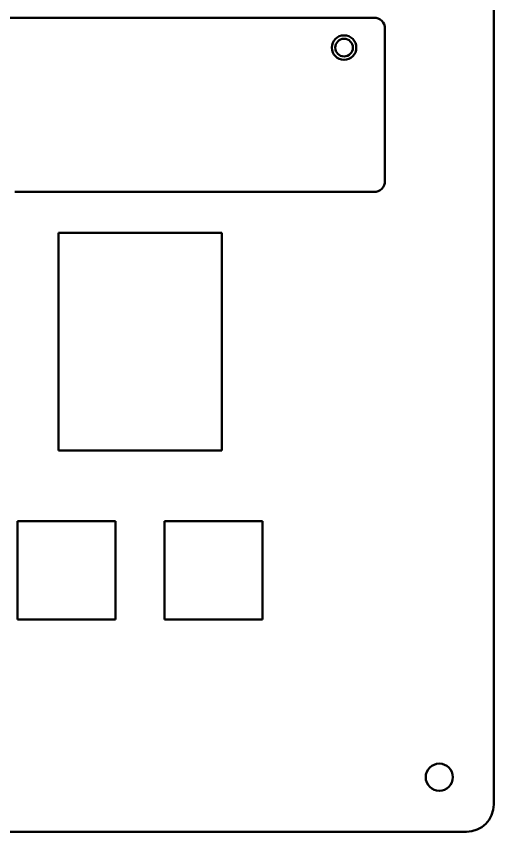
# Model space of a CAD drawing. Header units: millimetres. Extents: x 4735 to 8066, y 756 to 2595.
# Drawn here: x 6256.8 to 6344.6, y 1522.1 to 1671.8 of the extents above; entities that cross this region are included whole.
import ezdxf

# ---------------------------------------------------------------- set-up
doc = ezdxf.new("R2010")
doc.units = ezdxf.units.MM
doc.header["$LTSCALE"] = 1.8
doc.layers.add('외형선(ISO)', color=7, linetype='Continuous', lineweight=50)

msp = doc.modelspace()

# ---------------------------------------------------------------- linework, layer by layer
at = {"layer": '외형선(ISO)'}
for p, q in [((6344.566, 1917.087), (6344.566, 1527.087)), ((6322.566, 1671.587), (6017.566, 1671.587)), ((6324.566, 1641.587), (6324.566, 1669.587)), ((6256.566, 1639.587), (6322.566, 1639.587)), ((6264.566, 1632.087), (6294.566, 1632.087)), ((6264.566, 1592.087), (6264.566, 1632.087)), ((6294.566, 1632.087), (6294.566, 1592.087)), ((6294.566, 1592.087), (6264.566, 1592.087)), ((6257.066, 1561.087), (6257.066, 1579.087)), ((6257.066, 1579.087), (6275.066, 1579.087)), ((6275.066, 1579.087), (6275.066, 1561.087)), ((6284.066, 1561.087), (6284.066, 1579.087)), ((6284.066, 1579.087), (6302.066, 1579.087)), ((6302.066, 1579.087), (6302.066, 1561.087)), ((6275.066, 1561.087), (6257.066, 1561.087)), ((6302.066, 1561.087), (6284.066, 1561.087)), ((6339.566, 1522.087), (5899.566, 1522.087))]:
    msp.add_line(p, q, dxfattribs=at)
for centre, radius in [((6317.066, 1666.087), 2.25), ((6317.066, 1666.087), 1.621), ((6334.566, 1532.087), 2.5)]:
    msp.add_circle(centre, radius, dxfattribs=at)
for centre, radius, start, end in [((6322.566, 1669.587), 2, 0, 90), ((6322.566, 1641.587), 2, 270, 0), ((6339.566, 1527.087), 5, 270, 0)]:
    msp.add_arc(centre, radius, start, end, dxfattribs=at)

doc.saveas('drawing.dxf')
